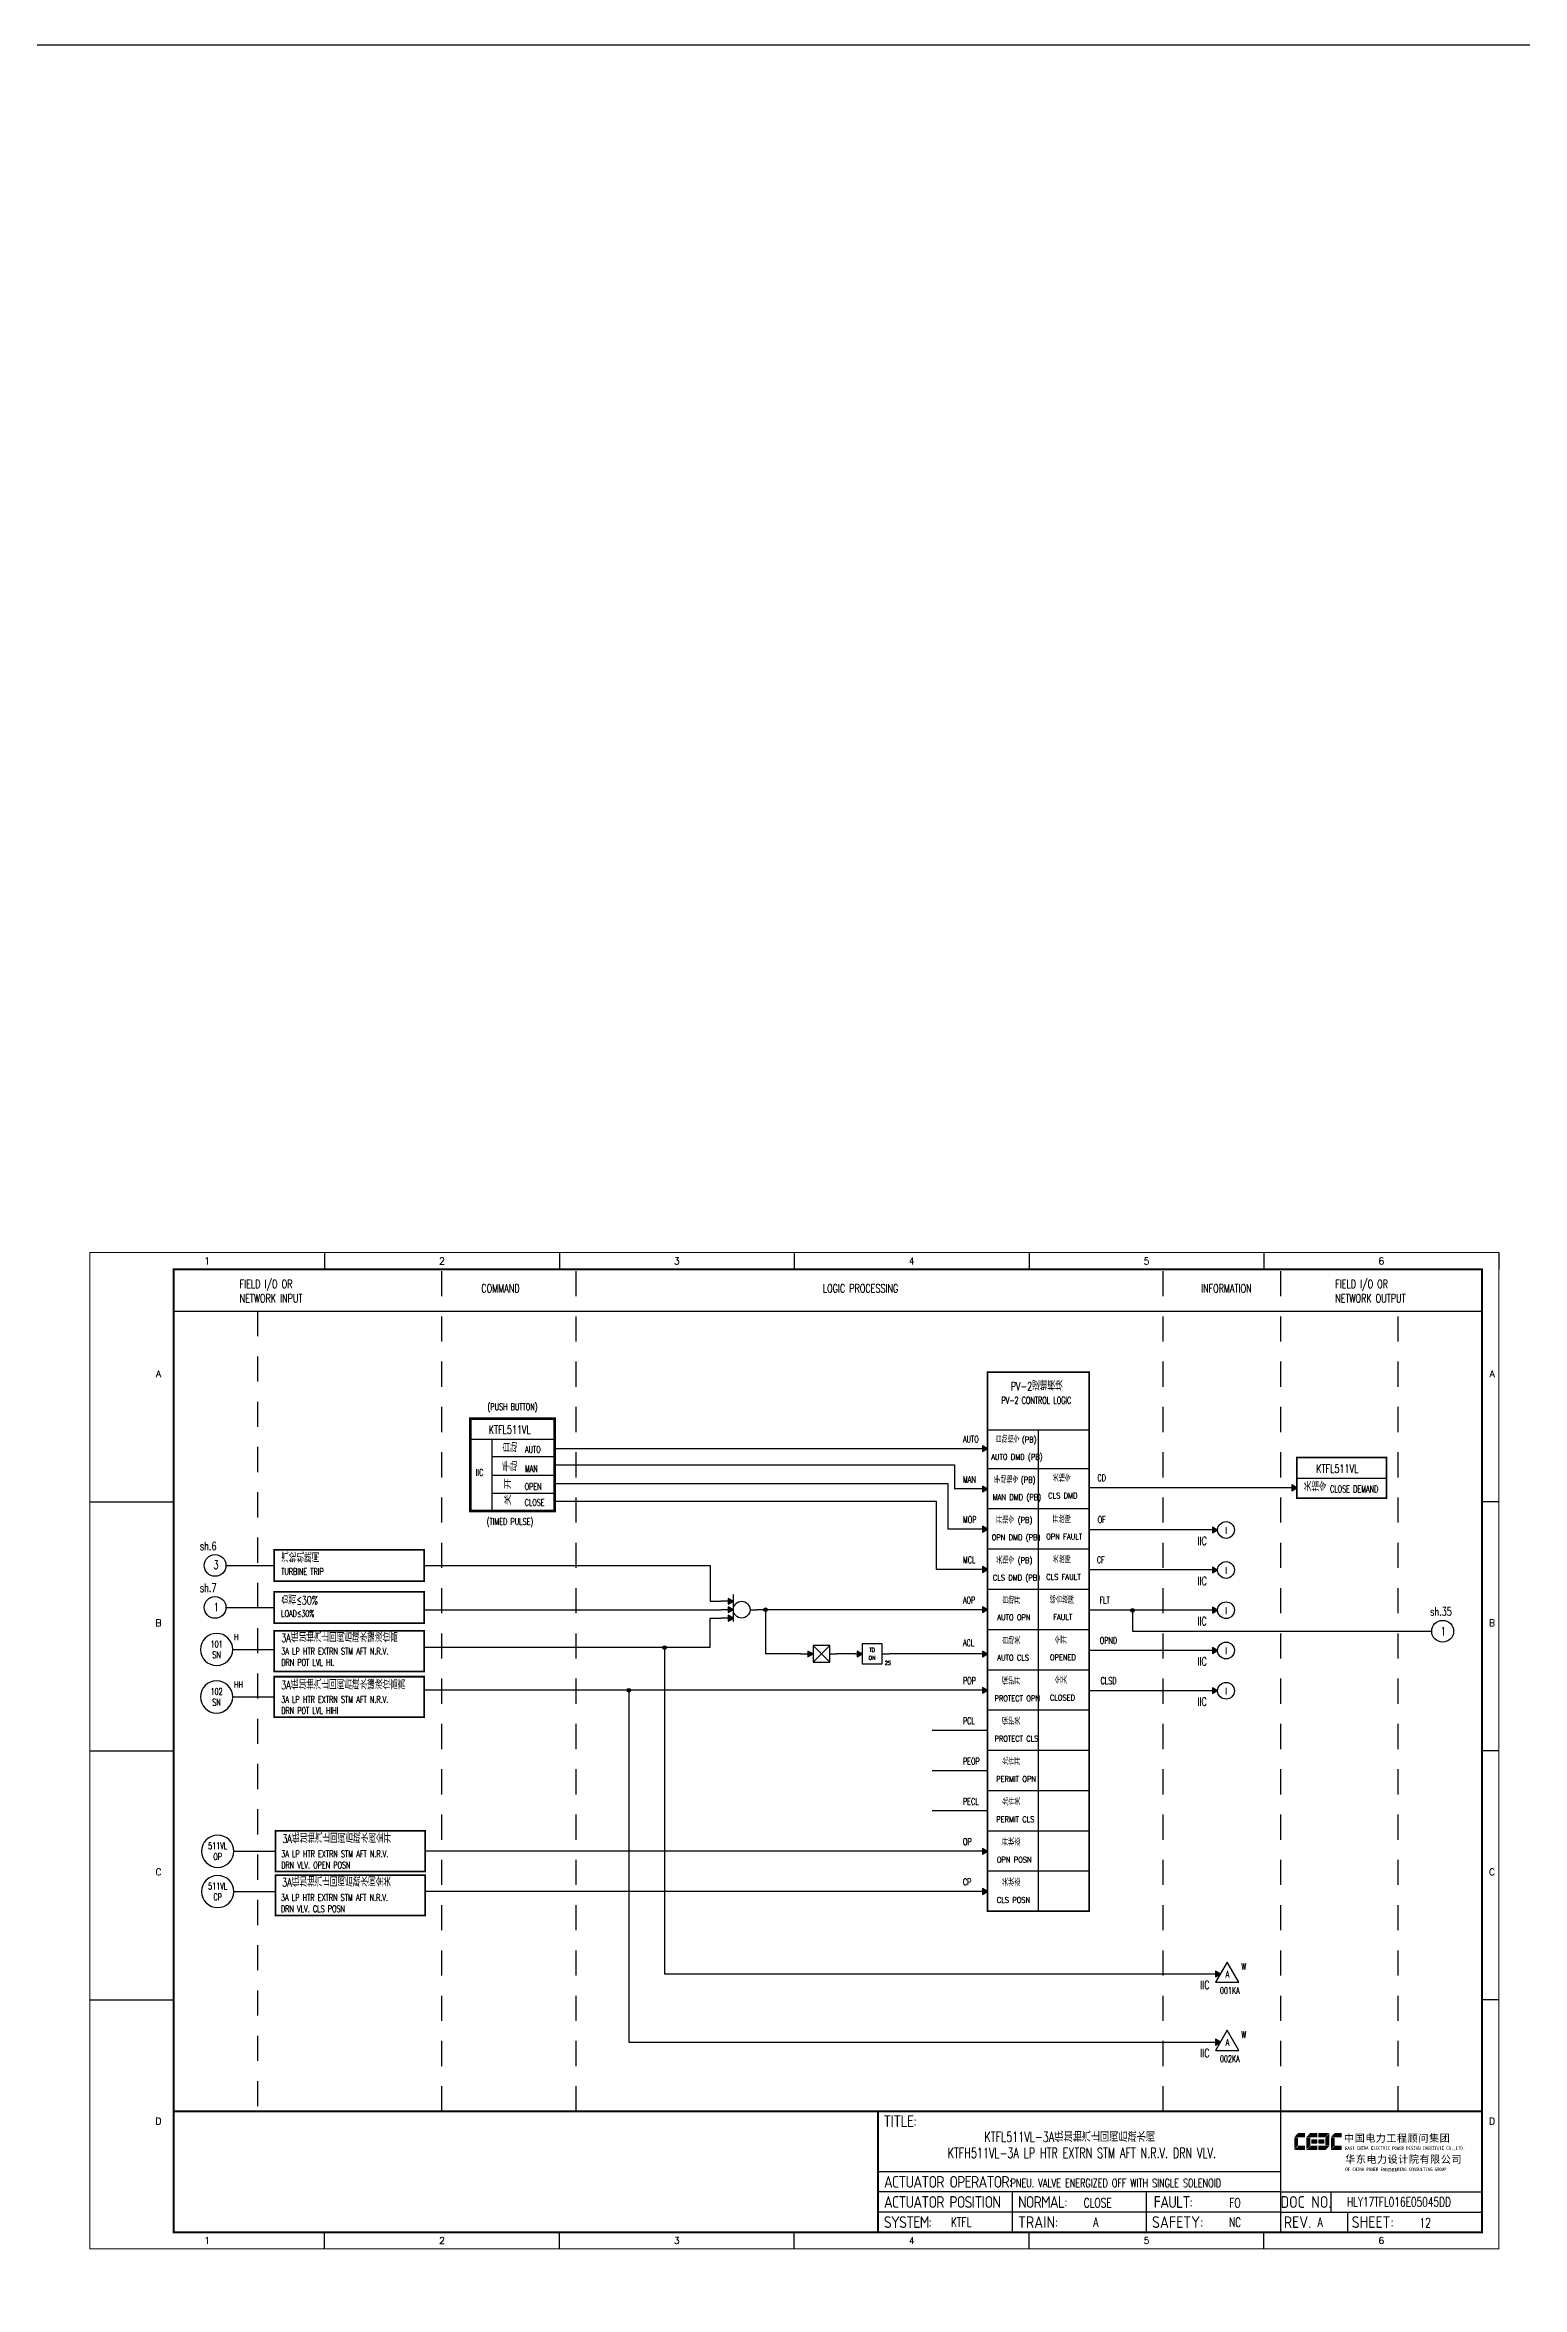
# Model space of a CAD drawing. Header units: millimetres. Extents: x 6586 to 9951, y 1074 to 5865.
# Drawn here: x 8589 to 9029, y 5097 to 5765 of the extents above; entities that cross this region are included whole.
import ezdxf
from ezdxf.enums import TextEntityAlignment as Align

# ---------------------------------------------------------------- set-up
doc = ezdxf.new("R2010")
doc.units = ezdxf.units.MM
doc.linetypes.add('DASHED', pattern=[0.75, 0.5, -0.25])
doc.linetypes.add('JIS_02_0.7', pattern=[1.35, 0.75, -0.6])
for name, color, linetype in [('BLOCK', 7, 'Continuous'), ('BORDER', 1, 'Continuous'), ('INSTRUMENT', 4, 'Continuous'), ('MLINE', 6, 'Continuous'), ('TITLE', 1, 'Continuous'), ('TK', 7, 'Continuous'), ('图框_外框线', 7, 'Continuous'), ('图框_标题栏文字', 6, 'Continuous')]:
    doc.layers.add(name, color=color, linetype=linetype)
doc.styles.add('DANIEL', font='COMPLEX', dxfattribs={"width": 0.7, "bigfont": 'GVFS'})
doc.styles.add('ecepdi', font='simhei.ttf', dxfattribs={"width": 0.9})
doc.styles.get("Standard").update_dxf_attribs({"font": 'romans.shx', "width": 0.7, "bigfont": '@0hztxta.shx'})
doc.styles.add('工程字', font='gbenor.shx', dxfattribs={"bigfont": 'gbcbig.shx'})

# ---------------------------------------------------------------- blocks, each defined once
blk = doc.blocks.new('A$C1E0003F3')
h = blk.add_hatch(color=152)
edge = h.paths.add_edge_path()
edge.add_ellipse((5.15, 4.41), major_axis=(0, 0.211), ratio=0.769231, start_angle=-90, end_angle=0)
edge.add_line((5.15, 4.62), (3.22, 4.62))
edge.add_line((3.22, 4.62), (2.09, 3.35))
edge.add_line((2.09, 3.35), (5.32, 3.35))
edge.add_line((5.32, 3.35), (5.32, 4.41))
h.paths.add_polyline_path([(3.22, 3.23), (2.09, 3.23), (2.09, -0.36), (3.22, 0.91)])
edge = h.paths.add_edge_path()
edge.add_line((5.32, 0.81), (3.27, 0.81))
edge.add_line((3.27, 0.81), (2.13, -0.46))
edge.add_line((2.13, -0.46), (5.15, -0.46))
edge.add_ellipse((5.15, -0.25), major_axis=(0, 0.211), ratio=0.769231, start_angle=180, end_angle=270)
edge.add_line((5.32, -0.25), (5.32, 0.81))
h = blk.add_hatch(color=152)
edge = h.paths.add_edge_path()
edge.add_ellipse((8.78, 4.41), major_axis=(0, 0.211), ratio=0.769231, start_angle=-90, end_angle=0)
edge.add_line((8.78, 4.62), (6.84, 4.62))
edge.add_line((6.84, 4.62), (5.71, 3.35))
edge.add_line((5.71, 3.35), (8.94, 3.35))
edge.add_line((8.94, 3.35), (8.94, 4.41))
h.paths.add_polyline_path([(6.84, 3.23), (5.71, 3.23), (5.71, -0.36), (6.84, 0.91)])
edge = h.paths.add_edge_path()
edge.add_ellipse((8.78, 2.49), major_axis=(0, 0.211), ratio=0.769231, start_angle=-90, end_angle=0)
edge.add_line((8.78, 2.7), (7.22, 2.7))
edge.add_line((7.22, 2.7), (7.22, 1.44))
edge.add_line((7.22, 1.44), (8.78, 1.44))
edge.add_ellipse((8.78, 1.65), major_axis=(0, 0.211), ratio=0.769231, start_angle=180, end_angle=270)
edge.add_line((8.94, 1.65), (8.94, 2.49))
edge = h.paths.add_edge_path()
edge.add_line((8.94, 0.81), (6.89, 0.81))
edge.add_line((6.89, 0.81), (5.75, -0.46))
edge.add_line((5.75, -0.46), (8.78, -0.46))
edge.add_ellipse((8.78, -0.25), major_axis=(0, 0.211), ratio=0.769231, start_angle=180, end_angle=270)
edge.add_line((8.94, -0.25), (8.94, 0.81))
h = blk.add_hatch(color=1)
edge = h.paths.add_edge_path()
edge.add_line((12.48, 4.62), (9.46, 4.62))
edge.add_ellipse((9.46, 4.41), major_axis=(0, 0.211), ratio=0.769231, start_angle=0, end_angle=90)
edge.add_line((9.3, 4.41), (9.3, 3.35))
edge.add_line((9.3, 3.35), (11.35, 3.35))
edge.add_line((11.35, 3.35), (12.48, 4.62))
h.paths.add_polyline_path([(12.57, 4.56), (11.38, 3.23), (11.38, 0.93), (12.57, 0.93)])
edge = h.paths.add_edge_path()
edge.add_line((11.03, 2.7), (9.46, 2.7))
edge.add_ellipse((9.46, 2.49), major_axis=(0, 0.211), ratio=0.769231, start_angle=0, end_angle=90)
edge.add_line((9.3, 2.49), (9.3, 1.65))
edge.add_ellipse((9.46, 1.65), major_axis=(0, 0.211), ratio=0.769231, start_angle=90, end_angle=180)
edge.add_line((9.46, 1.44), (11.03, 1.44))
edge.add_line((11.03, 1.44), (11.03, 2.7))
h = blk.add_hatch(color=1)
edge = h.paths.add_edge_path()
edge.add_line((12.58, 0.79), (9.3, 0.79))
edge.add_line((9.3, 0.79), (9.3, -0.27))
edge.add_ellipse((9.46, -0.27), major_axis=(0, 0.211), ratio=0.769231, start_angle=90, end_angle=180)
edge.add_line((9.46, -0.48), (11.43, -0.48))
edge.add_line((11.43, -0.48), (12.58, 0.79))
h = blk.add_hatch(color=152)
edge = h.paths.add_edge_path()
edge.add_ellipse((16.11, 4.41), major_axis=(0, 0.211), ratio=0.769231, start_angle=-90, end_angle=0)
edge.add_line((16.11, 4.62), (14.14, 4.62))
edge.add_line((14.14, 4.62), (13, 3.35))
edge.add_line((13, 3.35), (16.27, 3.35))
edge.add_line((16.27, 3.35), (16.27, 4.41))
h.paths.add_polyline_path([(14.14, 3.23), (13, 3.23), (13, -0.36), (14.14, 0.91)])
edge = h.paths.add_edge_path()
edge.add_line((16.27, 0.81), (14.18, 0.81))
edge.add_line((14.18, 0.81), (13.04, -0.46))
edge.add_line((13.04, -0.46), (16.03, -0.46))
edge.add_ellipse((16.03, -0.15), major_axis=(0, 0.316), ratio=0.769231, start_angle=180, end_angle=270)
edge.add_line((16.27, -0.15), (16.27, 0.81))
at = {"layer": 'TITLE', "color": 7, "style": 'ecepdi'}
for s, p in [('中', (16.92, 1.94)), ('国', (20.09, 2)), ('电', (23.25, 1.99)), ('力', (26.39, 1.96)), ('工', (29.53, 1.95)), ('程', (32.71, 1.98)), ('顾', (35.9, 1.98)), ('问', (39.09, 1.94)), ('集', (42.26, 1.98)), ('团', (45.42, 2.01)), ('华', (17.24, -4.31)), ('东', (20.45, -4.29)), ('电', (23.62, -4.35)), ('力', (26.75, -4.32)), ('设', (29.92, -4.3)), ('计', (33.05, -4.31)), ('院', (36.26, -4.29)), ('有', (39.41, -4.29)), ('限', (42.57, -4.32)), ('公', (45.78, -4.38)), ('司', (48.91, -4.35))]:
    blk.add_text(s, height=2.2, dxfattribs=at).set_placement(p)
at = {"layer": 'TITLE', "color": 7, "style": 'ecepdi', "width": 0.975}
for s, p in [('E', (17.58, 0.02)), ('A', (18.29, 0.03)), ('S', (19, 0.03)), ('T', (19.7, 0.03)), ('C', (21.1, 0.09)), ('H', (21.77, 0.09)), ('I', (22.46, 0.09)), ('N', (23.17, 0.1)), ('A', (23.86, 0.1)), ('E', (25.35, 0.09)), ('L', (26.05, 0.11)), ('E', (26.76, 0.1)), ('C', (27.46, 0.12)), ('T', (28.18, 0.11)), ('R', (28.87, 0.1)), ('I', (29.57, 0.11)), ('C', (30.28, 0.1)), ('P', (31.64, 0.09)), ('O', (32.32, 0.08)), ('W', (33.03, 0.08)), ('E', (33.72, 0.08)), ('R', (34.42, 0.09)), ('D', (35.81, 0.1)), ('E', (36.52, 0.1)), ('S', (37.2, 0.1)), ('I', (37.91, 0.09)), ('G', (38.68, 0.11)), ('N', (39.38, 0.09)), ('I', (40.72, 0.07)), ('N', (41.43, 0.08)), ('S', (42.14, 0.08)), ('T', (42.83, 0.08)), ('I', (43.52, 0.09)), ('T', (44.22, 0.07)), ('U', (44.93, 0.07)), ('T', (45.63, 0.08)), ('E', (46.34, 0.09)), ('C', (47.76, 0.11)), ('O', (48.48, 0.1)), ('L', (50.56, 0.1)), ('T', (51.27, 0.1)), ('D', (51.96, 0.1)), ('O', (17.67, -6.18)), ('OF', (18.01, -6.2)), ('F', (18.37, -6.2)), ('C', (19.8, -6.19)), ('H', (20.47, -6.19)), ('I', (21.15, -6.19)), ('N', (21.87, -6.18)), ('A', (22.56, -6.18)), ('P', (23.98, -6.2)), ('O', (24.66, -6.21)), ('W', (25.36, -6.21)), ('E', (26.06, -6.21)), ('R', (26.75, -6.2)), ('E', (28.19, -6.24)), ('N', (28.91, -6.27)), ('G', (29.62, -6.26)), ('I', (30.32, -6.27)), ('N', (31.02, -6.27)), ('E', (31.7, -6.28)), ('E', (32.41, -6.27)), ('R', (33.1, -6.24)), ('I', (33.81, -6.24)), ('N', (34.51, -6.26)), ('G', (35.2, -6.24)), ('C', (36.61, -6.19)), ('O', (37.3, -6.21)), ('N', (38, -6.2)), ('S', (38.71, -6.21)), ('U', (39.41, -6.18)), ('L', (40.11, -6.18)), ('T', (40.81, -6.19)), ('I', (41.51, -6.21)), ('N', (42.2, -6.21)), ('G', (42.91, -6.17)), ('G', (44.29, -6.2)), ('R', (45, -6.21)), ('O', (45.69, -6.22)), ('U', (46.39, -6.2)), ('P', (47.1, -6.23)), ('.', (49.23, 0.1)), (',', (49.87, 0.1)), ('.', (52.72, 0.11))]:
    blk.add_text(s, height=1, dxfattribs=at).set_placement(p, align=Align.MIDDLE_CENTER)
blk = doc.blocks.new('A$C57484896')
for p, q in [((70, 297), (70, 292)), ((140, 297), (140, 292)), ((210, 297), (210, 292)), ((280, 297), (280, 292)), ((350, 297), (350, 292)), ((420, 297), (420, 292)), ((0, 222.75), (25, 222.75)), ((420, 222.75), (415, 222.75)), ((0, 148.5), (25, 148.5)), ((420, 148.5), (415, 148.5)), ((0, 74.25), (25, 74.25)), ((420, 74.25), (415, 74.25)), ((70, 0), (70, 5)), ((140, 0), (140, 5)), ((210, 0), (210, 5)), ((280, 0), (280, 5)), ((350, 0), (350, 5))]:
    blk.add_line(p, q)
at = {"layer": 'MLINE', "linetype": 'JIS_02_0.7', "ltscale": 10}
for p, q in [((105, 41), (105, 292)), ((145, 41), (145, 292)), ((320, 41), (320, 292)), ((355, 41), (355, 292)), ((50, 279.56), (50, 41)), ((390, 41), (390, 279.56))]:
    blk.add_line(p, q, dxfattribs=at)
at = {"layer": 'MLINE'}
blk.add_line((25, 279.56), (415, 279.56), dxfattribs=at)
at = {"layer": '图框_外框线'}
for p, q in [((355, 5), (355, 41)), ((355, 23), (235, 23)), ((355, 17), (235, 17)), ((275, 11), (275, 17)), ((315, 11), (315, 17)), ((355, 17), (415, 17)), ((370, 11), (370, 17)), ((355, 11), (235, 11)), ((355, 11), (235, 11)), ((275, 5), (275, 11)), ((315, 5), (315, 11)), ((355, 11), (415, 11)), ((375, 5), (375, 11))]:
    blk.add_line(p, q, dxfattribs=at)
for points, const_width in [([(0, 0), (420, 0), (420, 297), (0, 297)], 0.3), ([(25, 5), (415, 5), (415, 292), (25, 292)], 0.6)]:
    blk.add_lwpolyline(points, close=True, dxfattribs=dict(at, const_width=const_width))
at = {"layer": '图框_外框线', "const_width": 0.6}
blk.add_lwpolyline([(235, 41), (25, 41)], dxfattribs=at)
at = {"layer": '图框_外框线'}
blk.add_lwpolyline([(415, 41, 0.6, 0.6, 0), (235, 41, 0.6, 0.6, 0), (235, 5, 0, 0, 0)], format="xyseb", dxfattribs=at)
blk.add_blockref('A$C1E0003F3', (356.94, 29.95))
at = {"layer": 'MLINE', "char_height": 2.5, "width": 31.8959, "attachment_point": 1}
for s, insert in [('FIELD I/O OR', (44.67, 288.89)), ('COMMAND', (116.74, 287.58)), ('LOGIC PROCESSING', (218.52, 287.58)), ('INFORMATION', (331.25, 287.58)), ('FIELD I/O OR', (371.22, 288.89)), ('NETWORK INPUT', (44.67, 284.64)), ('NETWORK OUTPUT', (371.22, 284.64))]:
    blk.add_mtext(s, dxfattribs=dict(at, insert=insert))
at = {"layer": 'TK', "color": 3}
for s, p in [('1', (35, 294.5)), ('2', (105, 294.5)), ('3', (175, 294.5)), ('4', (245, 294.5)), ('5', (315, 294.5)), ('6', (385, 294.5)), ('1', (35, 2.5)), ('2', (105, 2.5)), ('3', (175, 2.5)), ('4', (245, 2.5)), ('5', (315, 2.5)), ('6', (385, 2.5))]:
    blk.add_text(s, height=2, dxfattribs=at).set_placement(p, align=Align.MIDDLE)
for s, p in [('A', (20.5, 259.88)), ('A', (418, 259.88)), ('B', (20.5, 185.62)), ('B', (418, 185.62)), ('C', (20.5, 111.38)), ('C', (418, 111.38)), ('D', (20.5, 37.12)), ('D', (418, 37.12))]:
    blk.add_text(s, height=2, dxfattribs=at).set_placement(p, align=Align.CENTER)
at = {"layer": '图框_标题栏文字', "char_height": 3.5, "style": '工程字'}
for s, insert, width, attachment_point in [('{\\T0.9; TITLE:}', (234.86, 38.09), 14.2249, 4), ('{\\T0.9; ACTUATOR OPERATOR:}', (235, 20), 40, 4), ('{\\T0.9; ACTUATOR POSITION}', (235, 14), 45, 4), ('{\\T0.9; NORMAL:}', (275, 14), 18.2557, 4), ('{\\T0.9; FAULT:}', (315.44, 14), 15, 4), ('DOC NO.', (362.5, 14), 15, 5), ('{\\T0.9; SYSTEM:}', (235, 8), 17.9526, 4), ('{\\T0.9; }TRAIN: ', (275, 8), 17.6638, 4), ('SAFETY:', (324.3, 8), 22.3993, 5), ('REV.', (360, 8), 10, 5), ('SHEET:', (382.42, 8), 20, 5)]:
    blk.add_mtext(s, dxfattribs=dict(at, insert=insert, width=width, attachment_point=attachment_point))
blk = doc.blocks.new('INS00')
at = {"layer": 'INSTRUMENT', "color": 0}
blk.add_lwpolyline([(6, 0, 1), (-6, 0, 1)], format="xyb", close=True, dxfattribs=at)
at = {"layer": 'INSTRUMENT', "flags": 1}
for tag, p in [('INSNAM', (0, 9)), ('INSDGN', (0, -9)), ('INSSUP', (0, -15)), ('INSTYP', (0, -12)), ('INSMAN', (0, -18)), ('INSREM', (0, -21))]:
    blk.add_attdef(tag, text='', height=3, dxfattribs=at).set_placement(p, align=Align.TOP_CENTER)
at = {"layer": 'INSTRUMENT', "width": 0.7}
for tag, p in [('INSIDE', (0, 2)), ('INSSYS', (0, -2))]:
    blk.add_attdef(tag, text='', height=2.5, dxfattribs=at).set_placement(p, align=Align.MIDDLE)
for tag, p in [('INSHH', (6, 3.5)), ('INSL', (6, -3)), ('INSLL', (6, -6))]:
    blk.add_attdef(tag, p, '', height=2.5, dxfattribs=at)
at = {"layer": 'INSTRUMENT', "linetype": 'DASHED', "width": 0.7}
blk.add_attdef('INSH', (6, 0.5), '', height=2.5, dxfattribs=at)
blk = doc.blocks.new('TD ON')
at = {"layer": 'BORDER'}
blk.add_hatch(color=256, dxfattribs=at).paths.add_polyline_path([(2178.99, 3763.24), (2177.49, 3764.11), (2177.49, 3762.37)])
for p, q in [((2176.99, 3763.24), (2178.99, 3763.24)), ((2184.99, 3763.24), (2186.99, 3763.24))]:
    blk.add_line(p, q, dxfattribs=at)
for points in [[(2178.99, 3763.24), (2177.49, 3764.11), (2177.49, 3762.37)], [(2184.99, 3766.24), (2178.99, 3766.24), (2178.99, 3760.24), (2184.99, 3760.24)]]:
    blk.add_lwpolyline(points, close=True, dxfattribs=at)
at = {"layer": 'BORDER', "style": 'DANIEL', "width": 0.8}
for s, p in [('TD', (2181.94, 3764.43)), ('ON', (2181.94, 3762.09))]:
    blk.add_text(s, height=1.2, dxfattribs=at).set_placement(p, align=Align.MIDDLE)

msp = doc.modelspace()

# ---------------------------------------------------------------- hatches: boundary and pattern name
for points in [[(8869.66, 5346.79), (8868.16, 5347.65), (8868.16, 5345.92)], [(8869.66, 5334.79), (8868.16, 5335.65), (8868.16, 5333.92)], [(8961.86, 5335.1), (8960.36, 5335.97), (8960.36, 5334.24)], [(8869.66, 5322.79), (8868.16, 5323.65), (8868.16, 5321.92)], [(8938.28, 5322.56), (8936.78, 5323.42), (8936.78, 5321.69)], [(8869.66, 5310.79), (8868.16, 5311.65), (8868.16, 5309.92)], [(8938.28, 5310.63), (8936.78, 5311.5), (8936.78, 5309.77)], [(8869.66, 5298.79), (8868.16, 5299.65), (8868.16, 5297.92)], [(8938.28, 5298.63), (8936.78, 5299.5), (8936.78, 5297.77)], [(8938.28, 5286.63), (8936.78, 5287.5), (8936.78, 5285.77)], [(8869.66, 5285.61), (8868.16, 5286.48), (8868.16, 5284.74)], [(8869.66, 5274.79), (8868.16, 5275.65), (8868.16, 5273.92)], [(8938.28, 5274.63), (8936.78, 5275.5), (8936.78, 5273.77)], [(8869.66, 5226.79), (8868.16, 5227.65), (8868.16, 5225.92)], [(8869.66, 5214.79), (8868.16, 5215.65), (8868.16, 5213.92)], [(8939.09, 5190.21), (8937.59, 5191.07), (8937.59, 5189.34)], [(8939.09, 5169.87), (8937.59, 5170.73), (8937.59, 5169)]]:
    msp.add_hatch(color=256).paths.add_polyline_path(points)
h = msp.add_hatch(color=256)
edge = h.paths.add_edge_path()
edge.add_arc((8803.47, 5298.79), 0.55, 0, 360)
h = msp.add_hatch(color=256)
edge = h.paths.add_edge_path()
edge.add_arc((8803.47, 5298.79), 0.393, 0, 360)
h = msp.add_hatch(color=256)
edge = h.paths.add_edge_path()
edge.add_arc((8803.47, 5298.79), 0.393, 0, 360)
h = msp.add_hatch(color=256)
edge = h.paths.add_edge_path()
edge.add_arc((8912.86, 5298.59), 0.55, 0, 360)
h = msp.add_hatch(color=256)
edge = h.paths.add_edge_path()
edge.add_arc((8912.86, 5298.59), 0.393, 0, 360)
h = msp.add_hatch(color=256)
edge = h.paths.add_edge_path()
edge.add_arc((8912.86, 5298.59), 0.393, 0, 360)
h = msp.add_hatch(color=256)
edge = h.paths.add_edge_path()
edge.add_arc((8773.42, 5287.48), 0.55, 0, 360)
h = msp.add_hatch(color=256)
edge = h.paths.add_edge_path()
edge.add_arc((8773.42, 5287.48), 0.393, 0, 360)
h = msp.add_hatch(color=256)
edge = h.paths.add_edge_path()
edge.add_arc((8773.42, 5287.48), 0.393, 0, 360)
h = msp.add_hatch(color=256)
edge = h.paths.add_edge_path()
edge.add_arc((8762.8, 5274.8), 0.55, 0, 360)
h = msp.add_hatch(color=256)
edge = h.paths.add_edge_path()
edge.add_arc((8762.8, 5274.8), 0.393, 0, 360)
h = msp.add_hatch(color=256)
edge = h.paths.add_edge_path()
edge.add_arc((8762.8, 5274.8), 0.393, 0, 360)
at = {"layer": 'BORDER'}
for points in [[(8793.9, 5301.29), (8792.4, 5302.15), (8792.4, 5300.42)], [(8793.9, 5298.79), (8792.4, 5299.65), (8792.4, 5297.92)], [(8793.9, 5296.29), (8792.4, 5297.15), (8792.4, 5295.42)], [(8817.67, 5285.61), (8816.17, 5286.48), (8816.17, 5284.74)]]:
    msp.add_hatch(color=256, dxfattribs=at).paths.add_polyline_path(points)

# ---------------------------------------------------------------- linework, layer by layer
for p, q in [((8869.66, 5352.44), (8869.66, 5369.62)), ((8869.66, 5369.62), (8899.94, 5369.62)), ((8899.94, 5352.44), (8899.94, 5369.62)), ((8715.52, 5355.74), (8740.69, 5355.74)), ((8715.52, 5355.74), (8715.52, 5328.24)), ((8740.69, 5355.74), (8740.69, 5328.24)), ((8715.52, 5349.62), (8740.69, 5349.62)), ((8721.94, 5349.62), (8721.91, 5328.24)), ((8884.8, 5352.44), (8884.8, 5208.91)), ((8721.91, 5344.47), (8740.66, 5344.47)), ((8869.66, 5346.79), (8740.69, 5346.79)), ((8740.69, 5341.99), (8859.86, 5341.99)), ((8859.86, 5341.99), (8859.86, 5334.79)), ((8869.66, 5340.91), (8899.94, 5340.91)), ((8721.91, 5338.9), (8740.66, 5338.9)), ((8740.69, 5336.41), (8857.81, 5336.41)), ((8857.81, 5336.41), (8857.81, 5322.79)), ((8869.66, 5334.79), (8859.86, 5334.79)), ((8916.22, 5335.1), (8899.94, 5335.1)), ((8960.36, 5335.1), (8899.94, 5335.1)), ((8961.86, 5338), (8988.64, 5338)), ((8961.86, 5338), (8988.64, 5338)), ((8740.69, 5328.24), (8715.52, 5328.24)), ((8721.91, 5333.52), (8740.66, 5333.52)), ((8721.91, 5328.24), (8740.69, 5328.24)), ((8740.69, 5331.17), (8854.38, 5331.17)), ((8854.38, 5331.17), (8854.38, 5310.79)), ((8869.66, 5328.91), (8899.94, 5328.91)), ((8961.86, 5332.06), (8988.64, 5332.06)), ((8961.86, 5332.06), (8988.64, 5332.06)), ((8961.86, 5332.06), (8988.64, 5332.06)), ((8869.66, 5322.79), (8857.81, 5322.79)), ((8936.78, 5322.63), (8899.94, 5322.63)), ((8869.66, 5316.91), (8899.94, 5316.91)), ((8642.69, 5312), (8657.06, 5312)), ((8701.74, 5307.32), (8657.06, 5307.32)), ((8701.74, 5312), (8787.06, 5312)), ((8787.06, 5312), (8787.06, 5301.29)), ((8869.66, 5310.79), (8854.38, 5310.79)), ((8936.78, 5310.63), (8899.94, 5310.63)), ((8787.06, 5301.29), (8790.31, 5301.29)), ((8869.66, 5304.91), (8899.94, 5304.91)), ((8642.69, 5299.48), (8657.06, 5299.48)), ((8701.74, 5298.79), (8790.31, 5298.79)), ((8787.06, 5287.48), (8787.06, 5296.29)), ((8787.06, 5296.29), (8790.31, 5296.29)), ((8803.47, 5298.79), (8803.47, 5285.61)), ((8936.78, 5298.63), (8899.94, 5298.63)), ((8936.78, 5298.63), (8899.94, 5298.63)), ((8912.86, 5298.59), (8912.86, 5292.36)), ((8787.06, 5287.48), (8701.77, 5287.48)), ((8773.43, 5287.51), (8773.43, 5190.21)), ((8869.66, 5292.91), (8899.94, 5292.91)), ((8912.86, 5292.36), (9002.1, 5292.36)), ((8644.7, 5286.94), (8657.09, 5286.94)), ((8814.08, 5285.61), (8803.47, 5285.61)), ((8830.32, 5285.61), (8824.67, 5285.61)), ((8869.66, 5285.61), (8840.32, 5285.61)), ((8869.66, 5280.91), (8899.94, 5280.91)), ((8936.78, 5286.63), (8899.94, 5286.63)), ((8936.78, 5286.63), (8899.94, 5286.63)), ((8849.94, 5274.79), (8701.76, 5274.79)), ((8762.81, 5274.82), (8762.81, 5169.87)), ((8869.66, 5274.79), (8846.15, 5274.79)), ((8936.78, 5274.63), (8899.94, 5274.63)), ((8936.78, 5274.63), (8899.94, 5274.63)), ((8644.69, 5272.79), (8657.08, 5272.79)), ((8869.66, 5268.91), (8899.94, 5268.91)), ((8869.66, 5262.79), (8853.21, 5262.79)), ((8869.66, 5256.91), (8899.94, 5256.91)), ((8869.66, 5250.79), (8853.21, 5250.79)), ((8869.66, 5244.91), (8899.94, 5244.91)), ((8869.66, 5238.79), (8853.21, 5238.79)), ((8869.66, 5232.91), (8899.94, 5232.91)), ((8645.02, 5226.79), (8657.41, 5226.79)), ((8869.66, 5226.79), (8702.09, 5226.79)), ((8869.66, 5220.91), (8899.94, 5220.91)), ((8645.02, 5214.79), (8657.41, 5214.79)), ((8853.21, 5214.79), (8702.11, 5214.79)), ((8869.66, 5214.79), (8853.21, 5214.79)), ((8869.66, 5208.91), (8899.94, 5208.91)), ((8869.66, 5208.91), (8899.94, 5208.91)), ((8773.43, 5190.21), (8937.59, 5190.21)), ((8762.81, 5169.87), (8937.59, 5169.87))]:
    msp.add_line(p, q)
at = {"color": 0}
for p, q in [((8701.76, 5280.39), (8657.08, 5280.39)), ((8701.76, 5266.76), (8657.08, 5266.76)), ((8702.09, 5220.75), (8657.41, 5220.75)), ((8702.09, 5207.61), (8657.41, 5207.61))]:
    msp.add_line(p, q, dxfattribs=at)
for points in [[(6585.97, 5765.26), (9950.7, 5765.26), (9950.7, 1074.35), (6585.97, 1074.35)], [(8869.66, 5346.79), (8868.16, 5347.65), (8868.16, 5345.92)], [(8869.66, 5352.44), (8899.94, 5352.44), (8899.94, 5208.91), (8869.66, 5208.91)], [(8869.66, 5334.79), (8868.16, 5335.65), (8868.16, 5333.92)], [(8961.86, 5335.1), (8960.36, 5335.97), (8960.36, 5334.24)], [(8869.66, 5322.79), (8868.16, 5323.65), (8868.16, 5321.92)], [(8938.28, 5322.56), (8936.78, 5323.42), (8936.78, 5321.69)], [(8869.66, 5310.79), (8868.16, 5311.65), (8868.16, 5309.92)], [(8938.28, 5310.63), (8936.78, 5311.5), (8936.78, 5309.77)], [(8869.66, 5298.79), (8868.16, 5299.65), (8868.16, 5297.92)], [(8938.28, 5298.63), (8936.78, 5299.5), (8936.78, 5297.77)], [(8938.28, 5286.63), (8936.78, 5287.5), (8936.78, 5285.77)], [(8869.66, 5285.61), (8868.16, 5286.48), (8868.16, 5284.74)], [(8869.66, 5274.79), (8868.16, 5275.65), (8868.16, 5273.92)], [(8938.28, 5274.63), (8936.78, 5275.5), (8936.78, 5273.77)], [(8869.66, 5226.79), (8868.16, 5227.65), (8868.16, 5225.92)], [(8869.66, 5214.79), (8868.16, 5215.65), (8868.16, 5213.92)], [(8939.09, 5190.21), (8937.59, 5191.07), (8937.59, 5189.34)], [(8939.09, 5169.87), (8937.59, 5170.73), (8937.59, 5169)]]:
    msp.add_lwpolyline(points, close=True)
for points, const_width in [([(8869.66, 5369.62), (8899.94, 5369.62), (8899.94, 5208.91), (8869.66, 5208.91), (8869.66, 5369.62)], 0.5), ([(8715.52, 5355.74), (8740.69, 5355.74), (8740.69, 5328.24), (8715.52, 5328.24), (8715.52, 5355.74)], 0.8), ([(8961.86, 5344.12), (8988.64, 5344.12), (8988.64, 5332.06), (8961.86, 5332.06), (8961.86, 5344.12)], 0.5), ([(8657.06, 5316.67), (8701.74, 5316.67), (8701.74, 5307.32), (8657.06, 5307.32), (8657.06, 5316.67)], 0.5), ([(8657.06, 5304.15), (8701.74, 5304.15), (8701.74, 5294.81), (8657.06, 5294.81), (8657.06, 5304.15)], 0.5)]:
    msp.add_lwpolyline(points, dxfattribs=dict(const_width=const_width))
msp.add_lwpolyline([(8961.86, 5332.06), (8961.86, 5344.12), (8988.64, 5344.12), (8988.64, 5332.06)])
msp.add_lwpolyline([(8961.86, 5332.06), (8961.86, 5344.12), (8988.64, 5344.12), (8988.64, 5332.06)])
at = {"color": 0, "const_width": 0.5}
for points in [[(8657.08, 5292.47), (8701.76, 5292.47), (8701.76, 5280.39), (8657.08, 5280.39), (8657.08, 5292.47)], [(8657.08, 5278.83), (8701.76, 5278.83), (8701.76, 5266.76), (8657.08, 5266.76), (8657.08, 5278.83)], [(8657.41, 5232.83), (8702.09, 5232.83), (8702.09, 5220.75), (8657.41, 5220.75), (8657.41, 5232.83)], [(8657.41, 5219.69), (8702.09, 5219.69), (8702.09, 5207.61), (8657.41, 5207.61), (8657.41, 5219.69)]]:
    msp.add_lwpolyline(points, dxfattribs=at)
at = {"color": 1}
for points in [[(8944.58, 5187.76), (8941.11, 5193.76), (8937.65, 5187.76)], [(8944.58, 5167.42), (8941.11, 5173.42), (8937.65, 5167.42)]]:
    msp.add_lwpolyline(points, close=True, dxfattribs=at)
for centre, radius in [((8940.78, 5322.56), 2.5), ((8940.78, 5310.63), 2.5), ((8940.78, 5298.63), 2.5), ((8803.47, 5298.79), 0.55), ((8803.47, 5298.79), 0.393), ((8803.47, 5298.79), 0.393), ((8912.86, 5298.59), 0.55), ((8912.86, 5298.59), 0.393), ((8912.86, 5298.59), 0.393), ((8773.42, 5287.48), 0.55), ((8773.42, 5287.48), 0.393), ((8773.42, 5287.48), 0.393), ((8940.78, 5286.63), 2.5), ((8762.8, 5274.8), 0.55), ((8762.8, 5274.8), 0.393), ((8762.8, 5274.8), 0.393), ((8940.78, 5274.63), 2.5)]:
    msp.add_circle(centre, radius)
for centre in [(8639.44, 5311.99), (8639.44, 5299.47), (9005.35, 5292.36)]:
    msp.add_circle(centre, 3.25, dxfattribs=at)
at = {"layer": 'BORDER'}
for p, q in [((8793.9, 5301.29), (8790.31, 5301.29)), ((8793.9, 5303.31), (8793.9, 5295.31)), ((8793.9, 5298.79), (8790.31, 5298.79)), ((8793.9, 5296.29), (8790.31, 5296.29)), ((8798.9, 5298.79), (8800.9, 5298.79)), ((8817.67, 5288.11), (8822.67, 5283.11)), ((8822.67, 5288.11), (8817.67, 5283.11)), ((8814.08, 5285.61), (8817.67, 5285.61)), ((8822.67, 5285.61), (8824.67, 5285.61))]:
    msp.add_line(p, q, dxfattribs=at)
at = {"layer": 'BORDER', "color": 0}
msp.add_line((8869.66, 5298.79), (8800.9, 5298.79), dxfattribs=at)
at = {"layer": 'BORDER'}
for points in [[(8793.9, 5301.29), (8792.4, 5302.15), (8792.4, 5300.42)], [(8793.9, 5298.79), (8792.4, 5299.65), (8792.4, 5297.92)], [(8793.9, 5296.29), (8792.4, 5297.15), (8792.4, 5295.42)], [(8822.67, 5288.11), (8817.67, 5288.11), (8817.67, 5283.11), (8822.67, 5283.11)], [(8817.67, 5285.61), (8816.17, 5286.48), (8816.17, 5284.74)]]:
    msp.add_lwpolyline(points, close=True, dxfattribs=at)
msp.add_circle((8796.4, 5298.79), 2.5, dxfattribs=at)

# ---------------------------------------------------------------- block references
for name, p in [('A$C57484896', (8602.08, 5108.24)), ('TD ON', (6653.33, 1522.37))]:
    msp.add_blockref(name, p)
at = {"layer": 'MLINE', "color": 0, "xscale": 0.7999999999992724, "yscale": 0.7999999999992724, "zscale": 0.7999999999992724}
for p, values in [((8639.9, 5286.94), {'INSIDE': '101', 'INSSYS': 'SN'}), ((8639.89, 5272.79), {'INSIDE': '102', 'INSSYS': 'SN'}), ((8640.22, 5226.79), {'INSIDE': '511VL', 'INSSYS': 'OP'}), ((8640.22, 5214.79), {'INSIDE': '511VL', 'INSSYS': 'CP'})]:
    msp.add_blockref('INS00', p, dxfattribs=at).add_auto_attribs(values)

# ---------------------------------------------------------------- texts
at = {"width": 0.7}
for p in [(8940.82, 5321.43), (8940.82, 5309.51), (8940.82, 5297.51), (8940.82, 5285.51), (8940.82, 5273.51)]:
    msp.add_text('I', height=2, dxfattribs=at).set_placement(p, align=Align.CENTER)
at = {"color": 1, "width": 0.7}
for p in [(8941.2, 5189.13), (8941.2, 5168.79)]:
    msp.add_text('A', height=2, dxfattribs=at).set_placement(p, align=Align.CENTER)
at = {"width": 0.7}
for s, p in [('KTFL511VL-3A低加抽汽止回阀后疏水阀', (8868.77, 5140.14)), ('KTFH511VL-3A LP HTR EXTRN STM AFT N.R.V. DRN VLV. ', (8857.79, 5135.35))]:
    msp.add_text(s, height=3, dxfattribs=at).set_placement(p)
at = {"attachment_point": 1}
for s, insert, char_height, width in [('(PUSH BUTTON)', (8720.66, 5360.3), 2, 72.978), ('PV-2 CONTROL LOGIC', (8873.82, 5362.2), 2, 48.5204), ('PV-2逻辑模块', (8876.61, 5366.66), 2.5, 73.0067), ('KTFL511VL', (8721.03, 5353.71), 2.5, 73.0067), ('自动', (8725.04, 5348.15), 2.5, 73.0067), ('AUTO', (8731.81, 5347.54), 2, 73.0067), ('AUTO', (8862.36, 5350.64), 2, 73.0067), ('自动指令', (8871.99, 5350.45), 2, 73.0067), ('(PB)', (8879.93, 5350.35), 1.7, 73.0067), ('IIC', (8717.17, 5340.7), 2, 73.0067), ('手动', (8725.01, 5342.54), 2.5, 73.0067), ('MAN', (8731.78, 5341.83), 2, 73.0067), ('AUTO DMD (PB)', (8870.76, 5345.19), 1.7, 73.0067), ('KTFL511VL', (8967.69, 5342.09), 2.5, 73.0067), ('开', (8725.47, 5337.29), 2.5, 73.0067), ('OPEN', (8731.73, 5336.5), 2, 73.0067), ('MAN', (8862.36, 5338.64), 2, 73.0067), ('手动指令', (8871.63, 5338.45), 2, 73.0067), ('(PB)', (8879.62, 5338.35), 1.7, 73.0067), ('关指令', (8889.05, 5338.92), 2, 73.0067), ('CD', (8902.47, 5339.11), 2, 73.0067), ('关指令', (8963.9, 5336.58), 2.5, 73.0067), ('CLOSE DEMAND', (8971.77, 5335.77), 2, 73.0067), ('关', (8725.47, 5332.53), 2.5, 73.0067), ('CLOSE', (8731.73, 5331.73), 2, 73.0067), ('MAN DMD (PB)', (8871.2, 5333.19), 1.7, 73.0067), ('CLS DMD', (8887.77, 5333.66), 1.7, 73.0067), ('(TIMED PULSE)', (8720.42, 5326.08), 2, 73.0067), ('MOP', (8862.36, 5326.64), 2, 73.0067), ('OPN DMD (PB)', (8870.94, 5321.19), 1.7, 73.0067), ('开指令', (8872.23, 5326.45), 2, 73.0067), ('(PB)', (8878.7, 5326.35), 1.7, 73.0067), ('OPN FAULT', (8887.17, 5321.43), 1.7, 73.0067), ('开故障', (8889.05, 5326.68), 2, 73.0067), ('OF', (8902.53, 5326.64), 2, 73.0067), ('IIC', (8932.28, 5320.56), 2.5, 4.5039), ('sh.6', (8634.92, 5319.03), 2.5, 73.0067), ('汽轮机跳闸', (8659.14, 5315.39), 2.5, 73.0067), ('MCL', (8862.36, 5314.64), 2, 73.0067), ('关指令', (8872.23, 5314.45), 2, 73.0067), ('(PB)', (8878.7, 5314.35), 1.7, 73.0067), ('关故障', (8889.05, 5314.68), 2, 73.0067), ('CF', (8902.28, 5314.64), 2, 73.0067), ('3', (8638.98, 5313.41), 2.5, 73.0067), ('TURBINE TRIP', (8659.14, 5311.18), 2, 73.0067), ('CLS DMD (PB)', (8871.27, 5309.19), 1.7, 73.0067), ('CLS FAULT', (8887.17, 5309.43), 1.7, 73.0067), ('IIC', (8932.28, 5308.63), 2.5, 4.5039), ('sh.7', (8634.92, 5306.56), 2.5, 73.0067), ('1', (8639.09, 5300.82), 2.5, 73.0067), ('负荷{\\H0.9583x;≤}30%', (8659.14, 5302.87), 2.5, 73.0067), ('AOP', (8862.36, 5302.64), 2, 73.0067), ('自动开', (8873.99, 5302.45), 2, 73.0067), ('综合故障', (8888.21, 5302.68), 2, 73.0067), ('FLT', (8903.08, 5302.64), 2, 73.0067), ('LOAD{\\H0.9583x;≤}30%', (8659.14, 5298.66), 2, 73.0067), ('AUTO OPN', (8872.58, 5297.36), 1.7, 73.0067), ('FAULT', (8889.27, 5297.43), 1.7, 73.0067), ('IIC', (8932.28, 5296.63), 2.5, 4.5039), ('sh.35', (9001.61, 5299.52), 2.5, 73.0067), ('3A LP HTR EXTRN STM AFT N.R.V. \\PDRN POT LVL HI.', (8659.17, 5287.43), 2, 73.0067), ('ACL', (8862.36, 5289.93), 2, 73.0067), ('自动关', (8873.99, 5290.45), 2, 73.0067), ('全开', (8889.71, 5290.68), 2, 73.0067), ('OPND', (8903.15, 5290.64), 2, 73.0067), ('1', (9004.82, 5293.62), 2.5, 73.0067), ('AUTO CLS', (8872.58, 5285.36), 1.7, 73.0067), ('OPENED', (8888.28, 5285.43), 1.7, 73.0067), ('IIC', (8932.28, 5284.63), 2.5, 4.5039), ('POP', (8862.36, 5278.64), 2, 73.0067), ('保护开', (8873.99, 5278.45), 2, 73.0067), ('全关', (8889.71, 5278.68), 2, 73.0067), ('CLSD', (8903.39, 5278.64), 2, 73.0067), ('3A LP HTR EXTRN STM AFT N.R.V. \\PDRN POT LVL HIHI', (8659.16, 5273.04), 2, 73.0067), ('PROTECT OPN', (8871.78, 5273.19), 1.7, 73.0067), ('CLOSED', (8888.28, 5273.43), 1.7, 73.0067), ('IIC', (8932.28, 5272.63), 2.5, 4.5039), ('PCL', (8862.36, 5266.64), 2, 73.0067), ('PROTECT CLS', (8871.78, 5261.19), 1.7, 73.0067), ('保护关', (8873.99, 5266.45), 2, 73.0067), ('PEOP', (8862.36, 5254.64), 2, 73.0067), ('允许开', (8873.99, 5254.45), 2, 73.0067), ('PERMIT OPN', (8872.26, 5249.19), 1.7, 73.0067), ('PECL', (8862.36, 5242.64), 2, 73.0067), ('允许关', (8873.99, 5242.45), 2, 73.0067), ('PERMIT CLS', (8872.26, 5237.19), 1.7, 73.0067), ('3A LP HTR EXTRN STM AFT N.R.V. \\PDRN VLV. OPEN POSN', (8659.16, 5226.99), 2, 73.0067), ('3A低加抽汽止回阀后疏水阀全开', (8659.49, 5231.75), 2.5, 73.0067), ('OP', (8862.36, 5230.64), 2, 73.0067), ('开状态', (8873.99, 5230.45), 2, 73.0067), ('OPN POSN', (8872.47, 5225.11), 1.7, 73.0067), ('3A LP HTR EXTRN STM AFT N.R.V. \\PDRN VLV. CLS POSN', (8659.07, 5213.99), 2, 73.0067), ('3A低加抽汽止回阀后疏水阀全关', (8659.41, 5218.76), 2.5, 73.0067), ('CP', (8862.36, 5218.64), 2, 73.0067), ('关状态', (8873.99, 5218.45), 2, 73.0067), ('CLS POSN', (8872.47, 5213.11), 1.7, 73.0067), ('IIC', (8933.09, 5188.21), 2.5, 4.5039), ('W', (8945.33, 5193.45), 2, 73.0067), ('001KA', (8938.94, 5186.25), 2, 73.0067), ('IIC', (8933.09, 5167.87), 2.5, 4.5039), ('W', (8945.33, 5173.11), 2, 73.0067), ('002KA', (8938.94, 5165.91), 2, 73.0067), ('PNEU. VALVE ENERGIZED OFF WITH SINGLE SOLENOID', (8876.58, 5129.14), 2.5, 88.199), ('CLOSE', (8898.37, 5123.41), 2.8, 8.5983), ('FO', (8941.78, 5123.41), 2.8, 8.5983), ('KTFL', (8858.83, 5117.64), 2.8, 8.5983), ('A', (8901.22, 5117.59), 2.8, 8.5983), ('NC', (8941.65, 5117.59), 2.8, 8.5983), ('A', (8968.1, 5117.59), 2.8, 8.5983)]:
    msp.add_mtext(s, dxfattribs=dict(at, insert=insert, char_height=char_height, width=width))
at = {"color": 0, "width": 73.0067, "attachment_point": 1}
for s, insert, char_height in [('H', (8645.13, 5291.54), 1.8), ('3A低加抽汽止回阀后疏水罐液位高', (8659.17, 5291.64), 2.5), ('HH', (8645.12, 5277.4), 1.8), ('3A低加抽汽止回阀后疏水罐液位高高', (8659.16, 5277.56), 2.5)]:
    msp.add_mtext(s, dxfattribs=dict(at, insert=insert, char_height=char_height))
at = {"width": 0.7}
for tag, p, s in [('HLY17TFL016E05045DD', (8976.82, 5120.86), ''), ('12', (8998.46, 5114.64), '1')]:
    msp.add_attdef(tag, p, s, height=2.8, dxfattribs=at)
at = {"layer": 'BLOCK', "style": 'DANIEL', "width": 0.8}
msp.add_text('2S', height=1.2, dxfattribs=at).set_placement((8839.98, 5282.94), align=Align.MIDDLE)

doc.saveas('drawing.dxf')
